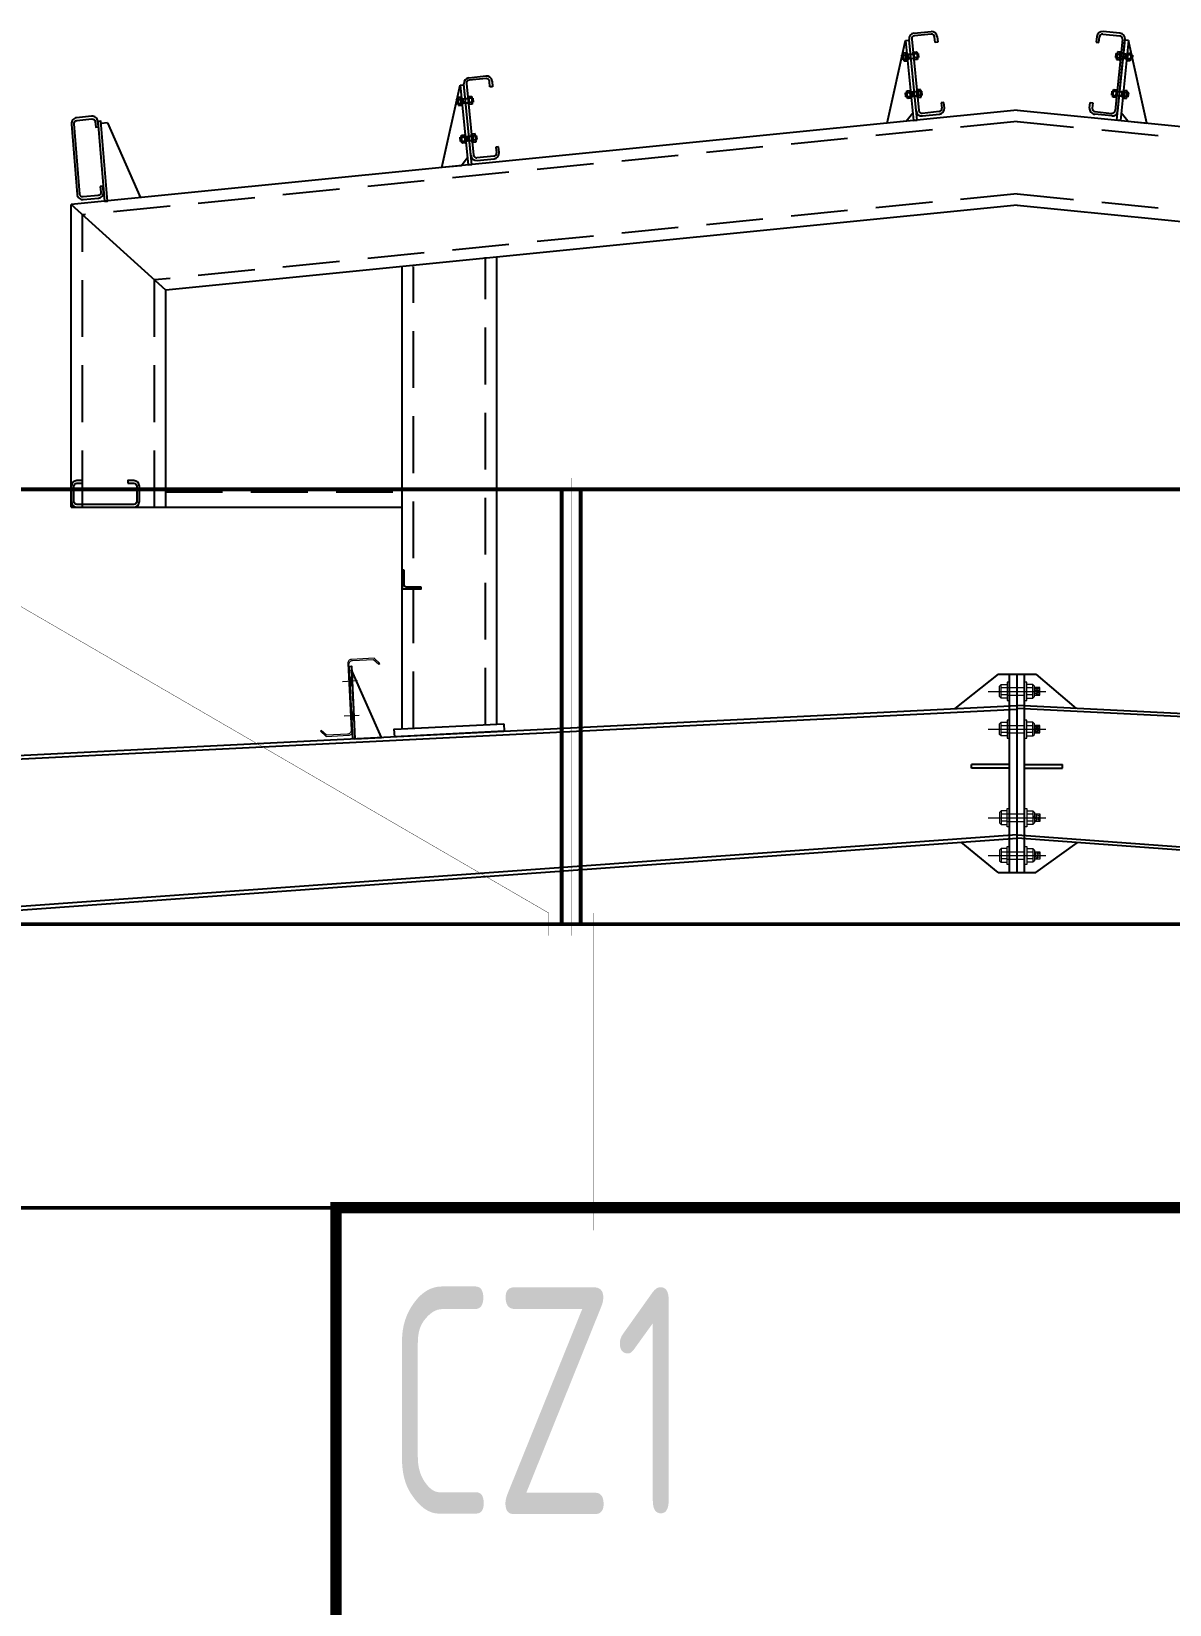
# Model space of a CAD drawing. Extents: x -33967 to 1773478, y -1022458 to -784650.
# Drawn here: x 1451163 to 1454172, y -988571 to -984411 of the extents above; entities that cross this region are included whole.
import ezdxf

# ---------------------------------------------------------------- set-up
doc = ezdxf.new("R2010")
doc.units = 0
doc.header["$LTSCALE"] = 1000
doc.header["$MEASUREMENT"] = 0
doc.linetypes.add('ACAD_ISO02W100', pattern=[15, 12, -3])
doc.linetypes.add('DASHED', pattern=[0.75, 0.5, -0.25])
for name, color, linetype, lineweight in [('6', 253, 'Continuous', 13), ('檩条', 30, 'Continuous', 5), ('螺栓', 15, 'Continuous', 18)]:
    doc.layers.add(name, color=color, linetype=linetype, lineweight=lineweight)
for name, color, linetype in [('AXIS', 3, 'Continuous'), ('BOLT', 251, 'Continuous'), ('G L', 150, 'Continuous'), ('GL', 150, 'Continuous'), ('LT', 27, 'Continuous'), ('Prof', 2, 'Continuous'), ('PZ', 202, 'Continuous'), ('SPACE', 7, 'Continuous'), ('TEXT', 7, 'Continuous'), ('型钢', 6, 'Continuous'), ('檩托板', 7, 'Continuous')]:
    doc.layers.add(name, color=color, linetype=linetype)
doc.styles.add('TSSD_Label', font='tssdeng.shx', dxfattribs={"width": 0.7, "bigfont": 'hztxt.shx'})
pattern_1 = [(84.2751895, (1345714.673, -1150971.95), (6.3385477, -0.63544338), []), (84.2751895, (1345717.8424, -1150972.2675), (6.3385477, -0.63544338), [3.18515994, -1.59257997])]
pattern_2 = [(84.2751895, (1345714.673, -1150971.95), (6.3385477, -0.63544338), []), (84.2751895, (1345717.8424, -1150972.2675), (6.3385477, -0.63544338), [3.18515994, -1.59257997])]
pattern_3 = [(84.2751895, (1345704.698, -1151071.451), (6.3385477, -0.63544338), []), (84.2751895, (1345707.867, -1151071.769), (6.3385477, -0.63544338), [3.18515994, -1.59257997])]
pattern_4 = [(84.2751895, (1345704.698, -1151071.451), (6.3385477, -0.63544338), []), (84.2751895, (1345707.867, -1151071.769), (6.3385477, -0.63544338), [3.18515994, -1.59257997])]
pattern_5 = [(264.2751895, (1379931.46, -809604.1275), (6.3385477, -0.63544338), []), (264.2751895, (1379934.629, -809604.445), (6.3385477, -0.63544338), [3.18515994, -1.59257997])]
pattern_6 = [(264.2751895, (1379931.46, -809604.1275), (6.3385477, -0.63544338), []), (264.2751895, (1379934.629, -809604.445), (6.3385477, -0.63544338), [3.18515994, -1.59257997])]
pattern_7 = [(264.2751895, (1379921.485, -809703.629), (6.3385477, -0.63544338), []), (264.2751895, (1379924.654, -809703.9465), (6.3385477, -0.63544338), [3.18515994, -1.59257997])]
pattern_8 = [(264.2751895, (1379921.485, -809703.629), (6.3385477, -0.63544338), []), (264.2751895, (1379924.654, -809703.9465), (6.3385477, -0.63544338), [3.18515994, -1.59257997])]
pattern_9 = [(84.2751895, (1345714.673, -1150971.95), (6.3385477, -0.63544338), []), (84.2751895, (1345717.8424, -1150972.2675), (6.3385477, -0.63544338), [3.18515994, -1.59257997])]
pattern_10 = [(84.2751895, (1345714.673, -1150971.95), (6.3385477, -0.63544338), []), (84.2751895, (1345717.8424, -1150972.2675), (6.3385477, -0.63544338), [3.18515994, -1.59257997])]
pattern_11 = [(84.2751895, (1345704.698, -1151071.451), (6.3385477, -0.63544338), []), (84.2751895, (1345707.867, -1151071.769), (6.3385477, -0.63544338), [3.18515994, -1.59257997])]
pattern_12 = [(84.2751895, (1345704.698, -1151071.451), (6.3385477, -0.63544338), []), (84.2751895, (1345707.867, -1151071.769), (6.3385477, -0.63544338), [3.18515994, -1.59257997])]
pattern_13 = [(264.2751895, (1379931.46, -809604.1275), (6.3385477, -0.63544338), []), (264.2751895, (1379934.629, -809604.445), (6.3385477, -0.63544338), [3.18515994, -1.59257997])]
pattern_14 = [(264.2751895, (1379931.46, -809604.1275), (6.3385477, -0.63544338), []), (264.2751895, (1379934.629, -809604.445), (6.3385477, -0.63544338), [3.18515994, -1.59257997])]
pattern_15 = [(264.2751895, (1379921.485, -809703.629), (6.3385477, -0.63544338), []), (264.2751895, (1379924.654, -809703.9465), (6.3385477, -0.63544338), [3.18515994, -1.59257997])]
pattern_16 = [(264.2751895, (1379921.485, -809703.629), (6.3385477, -0.63544338), []), (264.2751895, (1379924.654, -809703.9465), (6.3385477, -0.63544338), [3.18515994, -1.59257997])]

# ---------------------------------------------------------------- blocks, each defined once
blk = doc.blocks.new('LT')
at = {"layer": '檩托板', "elevation": 0.3}
for points in [[(1356481.7, 98209.6), (1356487.7, 98210), (1356497.9, 98018.2), (1356491.9, 98017.9)], [(1356488.2, 98200), (1356497.9, 98018.2), (1356567.8, 98021.9)]]:
    blk.add_lwpolyline(points, close=True, dxfattribs=at)
at = {"layer": '檩条', "color": 1, "linetype": 'Continuous'}
for p, q in [((1356503.9, 98171, -1.7), (1356464.1, 98168.9, -1.7)), ((1356508.8, 98079.6, -1.7), (1356468.9, 98077.5, -1.7))]:
    blk.add_line(p, q, dxfattribs=at)
at = {"layer": '檩条', "elevation": -1.7}
blk.add_lwpolyline([(1356481.4, 98214.6, -0.414214), (1356490.9, 98225.1), (1356546.6, 98228.1), (1356560.7, 98215.4), (1356562.7, 98217.6), (1356547.7, 98231.2), (1356487.7, 98228, 0.414214), (1356478.3, 98217.5), (1356487.7, 98040.7, -0.414214), (1356478.2, 98030.2), (1356422.6, 98027.2), (1356408.4, 98040), (1356406.4, 98037.7), (1356421.5, 98024.2), (1356481.4, 98027.4, 0.414214), (1356490.9, 98037.9), (1356481.4, 98214.6)], format="xyb", dxfattribs=at)
at = {"layer": '檩条', "color": 1, "linetype": 'Continuous'}
for points in [[(1356481.5, 98157.6, -1.7), (1356480.2, 98182, -1.7), (1356490.5, 98158, -1.7), (1356489.2, 98182.5, -1.7)], [(1356485, 98090.6, -1.7), (1356486.3, 98066.2, -1.7), (1356494, 98091.1, -1.7), (1356495.3, 98066.7, -1.7)]]:
    blk.add_solid(points, dxfattribs=at)

msp = doc.modelspace()

# ---------------------------------------------------------------- hatches: boundary and pattern name
at = {"layer": '螺栓'}
h = msp.add_hatch(dxfattribs=at)
h.set_pattern_fill('BRASS', color=8, scale=1.0032, angle=90, style=0)
h.set_pattern_definition(pattern_1)
h.paths.add_polyline_path([(1453814.9, -986145.6), (1453828.6, -986145.6), (1453828.6, -986165.7), (1453814.9, -986165.7)])
h = msp.add_hatch(dxfattribs=at)
h.set_pattern_fill('BRASS', color=8, scale=1.0032, angle=90, style=0)
h.set_pattern_definition(pattern_2)
h.paths.add_polyline_path([(1453814.9, -986145.6), (1453828.6, -986145.6), (1453828.6, -986165.7), (1453814.9, -986165.7)])
h = msp.add_hatch(dxfattribs=at)
h.set_pattern_fill('BRASS', color=8, scale=1.0032, angle=90, style=0)
h.set_pattern_definition(pattern_1)
h.paths.add_polyline_path([(1453814.9, -986145.6), (1453828.6, -986145.6), (1453828.6, -986165.7), (1453814.9, -986165.7)])
h = msp.add_hatch(dxfattribs=at)
h.set_pattern_fill('BRASS', color=8, scale=1.0032, angle=90, style=0)
h.set_pattern_definition(pattern_2)
h.paths.add_polyline_path([(1453814.9, -986145.6), (1453828.6, -986145.6), (1453828.6, -986165.7), (1453814.9, -986165.7)])
h = msp.add_hatch(dxfattribs=at)
h.set_pattern_fill('BRASS', color=8, scale=1.0032, angle=90, style=0)
h.set_pattern_definition(pattern_9)
h.paths.add_polyline_path([(1453814.9, -986145.6), (1453828.6, -986145.6), (1453828.6, -986165.7), (1453814.9, -986165.7)])
h = msp.add_hatch(dxfattribs=at)
h.set_pattern_fill('BRASS', color=8, scale=1.0032, angle=90, style=0)
h.set_pattern_definition(pattern_10)
h.paths.add_polyline_path([(1453814.9, -986145.6), (1453828.6, -986145.6), (1453828.6, -986165.7), (1453814.9, -986165.7)])
h = msp.add_hatch(dxfattribs=at)
h.set_pattern_fill('BRASS', color=8, scale=1.0032, angle=90, style=0)
h.set_pattern_definition(pattern_9)
h.paths.add_polyline_path([(1453814.9, -986145.6), (1453828.6, -986145.6), (1453828.6, -986165.7), (1453814.9, -986165.7)])
h = msp.add_hatch(dxfattribs=at)
h.set_pattern_fill('BRASS', color=8, scale=1.0032, angle=90, style=0)
h.set_pattern_definition(pattern_10)
h.paths.add_polyline_path([(1453814.9, -986145.6), (1453828.6, -986145.6), (1453828.6, -986165.7), (1453814.9, -986165.7)])
h = msp.add_hatch(dxfattribs=at)
h.set_pattern_fill('BRASS', color=8, scale=1.0032, angle=90, style=0)
h.set_pattern_definition(pattern_3)
h.paths.add_polyline_path([(1453814.9, -986245.6), (1453828.6, -986245.6), (1453828.6, -986265.7), (1453814.9, -986265.7)])
h = msp.add_hatch(dxfattribs=at)
h.set_pattern_fill('BRASS', color=8, scale=1.0032, angle=90, style=0)
h.set_pattern_definition(pattern_4)
h.paths.add_polyline_path([(1453814.9, -986245.6), (1453828.6, -986245.6), (1453828.6, -986265.7), (1453814.9, -986265.7)])
h = msp.add_hatch(dxfattribs=at)
h.set_pattern_fill('BRASS', color=8, scale=1.0032, angle=90, style=0)
h.set_pattern_definition(pattern_3)
h.paths.add_polyline_path([(1453814.9, -986245.6), (1453828.6, -986245.6), (1453828.6, -986265.7), (1453814.9, -986265.7)])
h = msp.add_hatch(dxfattribs=at)
h.set_pattern_fill('BRASS', color=8, scale=1.0032, angle=90, style=0)
h.set_pattern_definition(pattern_4)
h.paths.add_polyline_path([(1453814.9, -986245.6), (1453828.6, -986245.6), (1453828.6, -986265.7), (1453814.9, -986265.7)])
h = msp.add_hatch(dxfattribs=at)
h.set_pattern_fill('BRASS', color=8, scale=1.0032, angle=90, style=0)
h.set_pattern_definition(pattern_11)
h.paths.add_polyline_path([(1453814.9, -986245.6), (1453828.6, -986245.6), (1453828.6, -986265.7), (1453814.9, -986265.7)])
h = msp.add_hatch(dxfattribs=at)
h.set_pattern_fill('BRASS', color=8, scale=1.0032, angle=90, style=0)
h.set_pattern_definition(pattern_12)
h.paths.add_polyline_path([(1453814.9, -986245.6), (1453828.6, -986245.6), (1453828.6, -986265.7), (1453814.9, -986265.7)])
h = msp.add_hatch(dxfattribs=at)
h.set_pattern_fill('BRASS', color=8, scale=1.0032, angle=90, style=0)
h.set_pattern_definition(pattern_11)
h.paths.add_polyline_path([(1453814.9, -986245.6), (1453828.6, -986245.6), (1453828.6, -986265.7), (1453814.9, -986265.7)])
h = msp.add_hatch(dxfattribs=at)
h.set_pattern_fill('BRASS', color=8, scale=1.0032, angle=90, style=0)
h.set_pattern_definition(pattern_12)
h.paths.add_polyline_path([(1453814.9, -986245.6), (1453828.6, -986245.6), (1453828.6, -986265.7), (1453814.9, -986265.7)])
h = msp.add_hatch(dxfattribs=at)
h.set_pattern_fill('BRASS', color=8, scale=1.0032, angle=90, style=0)
h.set_pattern_definition(pattern_5)
h.paths.add_polyline_path([(1453814.9, -986499.8), (1453828.6, -986499.8), (1453828.6, -986479.8), (1453814.9, -986479.8)])
h = msp.add_hatch(dxfattribs=at)
h.set_pattern_fill('BRASS', color=8, scale=1.0032, angle=90, style=0)
h.set_pattern_definition(pattern_6)
h.paths.add_polyline_path([(1453814.9, -986499.8), (1453828.6, -986499.8), (1453828.6, -986479.8), (1453814.9, -986479.8)])
h = msp.add_hatch(dxfattribs=at)
h.set_pattern_fill('BRASS', color=8, scale=1.0032, angle=90, style=0)
h.set_pattern_definition(pattern_5)
h.paths.add_polyline_path([(1453814.9, -986499.8), (1453828.6, -986499.8), (1453828.6, -986479.8), (1453814.9, -986479.8)])
h = msp.add_hatch(dxfattribs=at)
h.set_pattern_fill('BRASS', color=8, scale=1.0032, angle=90, style=0)
h.set_pattern_definition(pattern_6)
h.paths.add_polyline_path([(1453814.9, -986499.8), (1453828.6, -986499.8), (1453828.6, -986479.8), (1453814.9, -986479.8)])
h = msp.add_hatch(dxfattribs=at)
h.set_pattern_fill('BRASS', color=8, scale=1.0032, angle=90, style=0)
h.set_pattern_definition(pattern_13)
h.paths.add_polyline_path([(1453814.9, -986499.8), (1453828.6, -986499.8), (1453828.6, -986479.8), (1453814.9, -986479.8)])
h = msp.add_hatch(dxfattribs=at)
h.set_pattern_fill('BRASS', color=8, scale=1.0032, angle=90, style=0)
h.set_pattern_definition(pattern_14)
h.paths.add_polyline_path([(1453814.9, -986499.8), (1453828.6, -986499.8), (1453828.6, -986479.8), (1453814.9, -986479.8)])
h = msp.add_hatch(dxfattribs=at)
h.set_pattern_fill('BRASS', color=8, scale=1.0032, angle=90, style=0)
h.set_pattern_definition(pattern_13)
h.paths.add_polyline_path([(1453814.9, -986499.8), (1453828.6, -986499.8), (1453828.6, -986479.8), (1453814.9, -986479.8)])
h = msp.add_hatch(dxfattribs=at)
h.set_pattern_fill('BRASS', color=8, scale=1.0032, angle=90, style=0)
h.set_pattern_definition(pattern_14)
h.paths.add_polyline_path([(1453814.9, -986499.8), (1453828.6, -986499.8), (1453828.6, -986479.8), (1453814.9, -986479.8)])
h = msp.add_hatch(dxfattribs=at)
h.set_pattern_fill('BRASS', color=8, scale=1.0032, angle=90, style=0)
h.set_pattern_definition(pattern_7)
h.paths.add_polyline_path([(1453814.9, -986599.8), (1453828.6, -986599.8), (1453828.6, -986579.8), (1453814.9, -986579.8)])
h = msp.add_hatch(dxfattribs=at)
h.set_pattern_fill('BRASS', color=8, scale=1.0032, angle=90, style=0)
h.set_pattern_definition(pattern_8)
h.paths.add_polyline_path([(1453814.9, -986599.8), (1453828.6, -986599.8), (1453828.6, -986579.8), (1453814.9, -986579.8)])
h = msp.add_hatch(dxfattribs=at)
h.set_pattern_fill('BRASS', color=8, scale=1.0032, angle=90, style=0)
h.set_pattern_definition(pattern_7)
h.paths.add_polyline_path([(1453814.9, -986599.8), (1453828.6, -986599.8), (1453828.6, -986579.8), (1453814.9, -986579.8)])
h = msp.add_hatch(dxfattribs=at)
h.set_pattern_fill('BRASS', color=8, scale=1.0032, angle=90, style=0)
h.set_pattern_definition(pattern_8)
h.paths.add_polyline_path([(1453814.9, -986599.8), (1453828.6, -986599.8), (1453828.6, -986579.8), (1453814.9, -986579.8)])
h = msp.add_hatch(dxfattribs=at)
h.set_pattern_fill('BRASS', color=8, scale=1.0032, angle=90, style=0)
h.set_pattern_definition(pattern_15)
h.paths.add_polyline_path([(1453814.9, -986599.8), (1453828.6, -986599.8), (1453828.6, -986579.8), (1453814.9, -986579.8)])
h = msp.add_hatch(dxfattribs=at)
h.set_pattern_fill('BRASS', color=8, scale=1.0032, angle=90, style=0)
h.set_pattern_definition(pattern_16)
h.paths.add_polyline_path([(1453814.9, -986599.8), (1453828.6, -986599.8), (1453828.6, -986579.8), (1453814.9, -986579.8)])
h = msp.add_hatch(dxfattribs=at)
h.set_pattern_fill('BRASS', color=8, scale=1.0032, angle=90, style=0)
h.set_pattern_definition(pattern_15)
h.paths.add_polyline_path([(1453814.9, -986599.8), (1453828.6, -986599.8), (1453828.6, -986579.8), (1453814.9, -986579.8)])
h = msp.add_hatch(dxfattribs=at)
h.set_pattern_fill('BRASS', color=8, scale=1.0032, angle=90, style=0)
h.set_pattern_definition(pattern_16)
h.paths.add_polyline_path([(1453814.9, -986599.8), (1453828.6, -986599.8), (1453828.6, -986579.8), (1453814.9, -986579.8)])

# ---------------------------------------------------------------- linework, layer by layer
at = {"const_width": 30}
msp.add_lwpolyline([(1451968.6, -987521.5), (1455568.6, -987521.5), (1455568.6, -988721.5), (1451968.6, -988721.5)], close=True, dxfattribs=at)
at = {"layer": '6', "color": 8, "linetype": 'ACAD_ISO02W100', "ltscale": 2}
for p, q in [((1453692.4, -986155.7), (1453844.7, -986155.7)), ((1453692.4, -986155.7), (1453844.7, -986155.7)), ((1453692.4, -986255.7), (1453844.7, -986255.7)), ((1453692.4, -986255.7), (1453844.7, -986255.7)), ((1453692.4, -986489.8), (1453844.7, -986489.8)), ((1453692.4, -986489.8), (1453844.7, -986489.8)), ((1453692.4, -986589.8), (1453844.7, -986589.8)), ((1453692.4, -986589.8), (1453844.7, -986589.8))]:
    msp.add_line(p, q, dxfattribs=at)
at = {"layer": 'AXIS', "color": 3, "linetype": 'ByBlock', "const_width": 1}
for points in [[(1450653.6, -985591.5), (1450653.6, -985651.5), (1452530, -986741.5), (1452530, -986801.5)], [(1452590, -985591.5), (1452590, -985651.5), (1452590, -986741.5), (1452590, -986801.5)], [(1452650, -987581.5), (1452650, -987521.5), (1452650, -986801.5), (1452650, -986741.5)]]:
    msp.add_lwpolyline(points, dxfattribs=at)
at = {"layer": 'AXIS', "color": 6, "linetype": 'ByBlock', "const_width": 10}
msp.add_lwpolyline([(1452615, -985621.5), (1452565, -985621.5), (1452565, -986771.5), (1452615, -986771.5)], close=True, dxfattribs=at)
at = {"layer": 'BOLT'}
for p, q in [((1453474.6, -984467.2), (1453467.2, -984467.9)), ((1453467.2, -984467.9), (1453469.3, -984488.6)), ((1453474.6, -984467.1), (1453477, -984466.8)), ((1453476.6, -984488), (1453474.6, -984467.1)), ((1453477, -984466.8), (1453479.1, -984487.7)), ((1453481.5, -984470.9), (1453496.4, -984469.4)), ((1453481.5, -984471.4), (1453496.5, -984469.9)), ((1453496, -984464.9), (1453493.5, -984465.2)), ((1453493.5, -984465.2), (1453495.6, -984486.1)), ((1453494, -984469.8), (1453494, -984469.6)), ((1453494, -984469.6), (1453494, -984469.9)), ((1453496, -984465), (1453503.4, -984464.3)), ((1453498.1, -984485.8), (1453496, -984464.9)), ((1453507, -984469.1), (1453496.5, -984470.2)), ((1453503.4, -984464.3), (1453505.5, -984485)), ((1453507, -984469.1), (1453507, -984469.1)), ((1453507, -984469.1), (1453508.1, -984479.5)), ((1454030.1, -984469.1), (1454029.1, -984479.5)), ((1454030.1, -984469.1), (1454040.6, -984470.2)), ((1454030.1, -984469.1), (1454030.1, -984469.1)), ((1454033.7, -984464.3), (1454031.7, -984485)), ((1454041.1, -984465), (1454033.7, -984464.3)), ((1454039, -984485.8), (1454041.1, -984464.9)), ((1454055.6, -984471.4), (1454040.6, -984469.9)), ((1454055.7, -984470.9), (1454040.7, -984469.4)), ((1454041.1, -984464.9), (1454043.6, -984465.2)), ((1454043.6, -984465.2), (1454041.5, -984486.1)), ((1454043.2, -984469.6), (1454043.1, -984469.9)), ((1454043.2, -984469.8), (1454043.2, -984469.6)), ((1454060.1, -984466.8), (1454058, -984487.7)), ((1454062.6, -984467.1), (1454060.1, -984466.8)), ((1454060.5, -984488), (1454062.6, -984467.1)), ((1454062.6, -984467.2), (1454069.9, -984467.9)), ((1454069.9, -984467.9), (1454067.9, -984488.6)), ((1453463.5, -984473.2), (1453481.5, -984471.4)), ((1453463.5, -984473.2), (1453464.6, -984484.1)), ((1453463.5, -984473.5), (1453463.5, -984473.2)), ((1453464.6, -984484.1), (1453482.6, -984482.3)), ((1453467.7, -984473.1), (1453475.1, -984472.3)), ((1453468.7, -984483.4), (1453476.1, -984482.7)), ((1453469.3, -984488.6), (1453476.6, -984487.8)), ((1453476.6, -984488), (1453479.1, -984487.7)), ((1453477.5, -984471.3), (1453481.5, -984470.9)), ((1453477.5, -984471.3), (1453477.5, -984471.6)), ((1453477.5, -984471.5), (1453477.5, -984471.3)), ((1453478.7, -984483.2), (1453482.7, -984482.8)), ((1453479.1, -984487.7), (1453479.1, -984487.4)), ((1453482.7, -984482.8), (1453481.5, -984470.9)), ((1453482.6, -984482.3), (1453497.6, -984480.8)), ((1453482.7, -984482.8), (1453482.6, -984482.5)), ((1453482.6, -984482.7), (1453482.7, -984482.8)), ((1453482.7, -984482.8), (1453497.6, -984481.3)), ((1453498.1, -984485.8), (1453495.6, -984486.1)), ((1453495.6, -984486.1), (1453495.6, -984485.8)), ((1453508.1, -984479.5), (1453497.6, -984480.5)), ((1453505.5, -984485), (1453498.1, -984485.7)), ((1454029.1, -984479.5), (1454039.6, -984480.5)), ((1454031.7, -984485), (1454039, -984485.7)), ((1454039, -984485.8), (1454041.5, -984486.1)), ((1454054.5, -984482.3), (1454039.5, -984480.8)), ((1454054.5, -984482.8), (1454039.5, -984481.3)), ((1454041.5, -984486.1), (1454041.6, -984485.8)), ((1454054.5, -984482.8), (1454055.7, -984470.9)), ((1454072.5, -984484.1), (1454054.5, -984482.3)), ((1454054.5, -984482.8), (1454054.5, -984482.5)), ((1454054.5, -984482.7), (1454054.5, -984482.8)), ((1454058.4, -984483.2), (1454054.5, -984482.8)), ((1454073.6, -984473.2), (1454055.6, -984471.4)), ((1454059.6, -984471.3), (1454055.7, -984470.9)), ((1454058, -984487.7), (1454058, -984487.4)), ((1454060.5, -984488), (1454058, -984487.7)), ((1454059.6, -984471.3), (1454059.6, -984471.6)), ((1454059.6, -984471.5), (1454059.6, -984471.3)), ((1454067.9, -984488.6), (1454060.5, -984487.8)), ((1454068.4, -984483.4), (1454061, -984482.7)), ((1454069.4, -984473.1), (1454062, -984472.3)), ((1454073.6, -984473.2), (1454072.5, -984484.1)), ((1454073.6, -984473.5), (1454073.6, -984473.2)), ((1452286.6, -984590.9), (1452304.6, -984589.1)), ((1452286.6, -984590.9), (1452287.7, -984601.8)), ((1452286.6, -984591.2), (1452286.6, -984590.9)), ((1452297.6, -984584.9), (1452290.3, -984585.6)), ((1452290.3, -984585.6), (1452292.3, -984606.3)), ((1452290.8, -984590.8), (1452298.2, -984590)), ((1452297.6, -984584.7), (1452300.1, -984584.5)), ((1452299.7, -984605.6), (1452297.6, -984584.7)), ((1452300.1, -984584.5), (1452302.2, -984605.4)), ((1452300.6, -984589), (1452304.6, -984588.6)), ((1452300.6, -984589), (1452300.6, -984589.3)), ((1452300.6, -984589.1), (1452300.6, -984589)), ((1452304.6, -984588.6), (1452319.5, -984587.1)), ((1452304.6, -984589.1), (1452319.6, -984587.6)), ((1452305.7, -984600.5), (1452304.6, -984588.6)), ((1452319.1, -984582.6), (1452316.6, -984582.9)), ((1452316.6, -984582.9), (1452318.7, -984603.7)), ((1452317.1, -984587.5), (1452317, -984587.3)), ((1452317, -984587.3), (1452317.1, -984587.6)), ((1452319.1, -984582.7), (1452326.5, -984582)), ((1452321.2, -984603.5), (1452319.1, -984582.6)), ((1452330.1, -984586.8), (1452319.6, -984587.9)), ((1452326.5, -984582), (1452328.5, -984602.7)), ((1452330.1, -984586.8), (1452330.1, -984586.8)), ((1452330.1, -984586.8), (1452331.1, -984597.2)), ((1453473.4, -984572.7), (1453491.5, -984570.9)), ((1453474.5, -984583.6), (1453473.4, -984572.7)), ((1453474.5, -984583.6), (1453492.6, -984581.8)), ((1453474.5, -984583.4), (1453474.5, -984583.6)), ((1453477.1, -984567.4), (1453484.5, -984566.7)), ((1453479.2, -984588.1), (1453477.1, -984567.4)), ((1453477.6, -984572.6), (1453485, -984571.8)), ((1453478.7, -984582.9), (1453486.1, -984582.2)), ((1453486.6, -984587.3), (1453479.2, -984588.1)), ((1453484.5, -984566.6), (1453487, -984566.3)), ((1453484.5, -984566.6), (1453486.6, -984587.5)), ((1453486.6, -984587.5), (1453489.1, -984587.2)), ((1453489.1, -984587.2), (1453487, -984566.3)), ((1453487, -984566.3), (1453487, -984566.6)), ((1453487.4, -984570.8), (1453491.4, -984570.4)), ((1453488.6, -984582.7), (1453492.6, -984582.3)), ((1453488.6, -984582.7), (1453488.6, -984582.4)), ((1453488.6, -984582.6), (1453488.6, -984582.7)), ((1453491.4, -984570.4), (1453506.4, -984568.9)), ((1453491.4, -984570.6), (1453491.4, -984570.4)), ((1453491.4, -984570.4), (1453491.4, -984570.7)), ((1453491.4, -984570.4), (1453492.6, -984582.3)), ((1453491.5, -984570.9), (1453506.4, -984569.4)), ((1453492.6, -984581.8), (1453507.5, -984580.3)), ((1453492.6, -984582.3), (1453507.6, -984580.8)), ((1453505.9, -984564.4), (1453503.5, -984564.7)), ((1453503.5, -984564.7), (1453503.5, -984564.9)), ((1453505.5, -984585.6), (1453503.5, -984564.7)), ((1453505.1, -984581.1), (1453505.1, -984580.8)), ((1453505.1, -984580.9), (1453505.1, -984581.1)), ((1453508, -984585.3), (1453505.5, -984585.6)), ((1453505.9, -984564.4), (1453508, -984585.3)), ((1453513.3, -984563.8), (1453506, -984564.5)), ((1453517, -984568.6), (1453506.5, -984569.7)), ((1453518, -984579), (1453507.5, -984580)), ((1453508, -984585.2), (1453515.4, -984584.5)), ((1453515.4, -984584.5), (1453513.3, -984563.8)), ((1453518, -984579), (1453517, -984568.6)), ((1453518, -984579), (1453518, -984579)), ((1454019.1, -984579), (1454020.2, -984568.6)), ((1454019.1, -984579), (1454019.1, -984579)), ((1454019.1, -984579), (1454029.6, -984580)), ((1454020.2, -984568.6), (1454030.6, -984569.7)), ((1454021.7, -984584.5), (1454023.8, -984563.8)), ((1454029.1, -984585.2), (1454021.7, -984584.5)), ((1454023.8, -984563.8), (1454031.2, -984564.5)), ((1454031.2, -984564.4), (1454029.1, -984585.3)), ((1454029.1, -984585.3), (1454031.6, -984585.6)), ((1454044.5, -984582.3), (1454029.5, -984580.8)), ((1454044.6, -984581.8), (1454029.6, -984580.3)), ((1454045.7, -984570.4), (1454030.7, -984568.9)), ((1454045.7, -984570.9), (1454030.7, -984569.4)), ((1454031.2, -984564.4), (1454033.7, -984564.7)), ((1454031.6, -984585.6), (1454033.7, -984564.7)), ((1454032, -984581.1), (1454032.1, -984580.8)), ((1454032, -984580.9), (1454032, -984581.1)), ((1454033.7, -984564.7), (1454033.6, -984564.9)), ((1454045.7, -984570.4), (1454044.5, -984582.3)), ((1454048.5, -984582.7), (1454044.5, -984582.3)), ((1454062.6, -984583.6), (1454044.6, -984581.8)), ((1454049.7, -984570.8), (1454045.7, -984570.4)), ((1454045.7, -984570.6), (1454045.7, -984570.4)), ((1454045.7, -984570.4), (1454045.7, -984570.7)), ((1454063.7, -984572.7), (1454045.7, -984570.9)), ((1454048, -984587.2), (1454050.1, -984566.3)), ((1454050.5, -984587.5), (1454048, -984587.2)), ((1454048.5, -984582.7), (1454048.5, -984582.4)), ((1454048.5, -984582.6), (1454048.5, -984582.7)), ((1454052.6, -984566.6), (1454050.1, -984566.3)), ((1454050.1, -984566.3), (1454050.1, -984566.6)), ((1454052.6, -984566.6), (1454050.5, -984587.5)), ((1454050.5, -984587.3), (1454057.9, -984588.1)), ((1454058.4, -984582.9), (1454051.1, -984582.2)), ((1454059.5, -984572.6), (1454052.1, -984571.8)), ((1454060, -984567.4), (1454052.6, -984566.7)), ((1454057.9, -984588.1), (1454060, -984567.4)), ((1454062.6, -984583.6), (1454063.7, -984572.7)), ((1454062.6, -984583.4), (1454062.6, -984583.6)), ((1452287.7, -984601.8), (1452305.7, -984600)), ((1452291.8, -984601.1), (1452299.2, -984600.4)), ((1452292.3, -984606.3), (1452299.7, -984605.5)), ((1452299.7, -984605.6), (1452302.2, -984605.4)), ((1452301.8, -984600.9), (1452305.7, -984600.5)), ((1452302.2, -984605.4), (1452302.2, -984605.1)), ((1452305.7, -984600), (1452320.7, -984598.5)), ((1452305.7, -984600.5), (1452320.7, -984599)), ((1452305.7, -984600.5), (1452305.7, -984600.2)), ((1452305.7, -984600.4), (1452305.7, -984600.5)), ((1452321.2, -984603.5), (1452318.7, -984603.7)), ((1452318.7, -984603.7), (1452318.7, -984603.5)), ((1452331.1, -984597.2), (1452320.6, -984598.2)), ((1452328.5, -984602.7), (1452321.2, -984603.4)), ((1452296.5, -984690.4), (1452314.6, -984688.6)), ((1452297.6, -984701.3), (1452296.5, -984690.4)), ((1452297.6, -984701.3), (1452315.6, -984699.5)), ((1452297.6, -984701), (1452297.6, -984701.3)), ((1452300.2, -984685.1), (1452307.6, -984684.4)), ((1452302.3, -984705.8), (1452300.2, -984685.1)), ((1452300.7, -984690.3), (1452308.1, -984689.5)), ((1452301.8, -984700.6), (1452309.1, -984699.9)), ((1452309.7, -984705), (1452302.3, -984705.8)), ((1452307.6, -984684.3), (1452310.1, -984684)), ((1452307.6, -984684.3), (1452309.7, -984705.1)), ((1452309.7, -984705.1), (1452312.2, -984704.9)), ((1452312.2, -984704.9), (1452310.1, -984684)), ((1452310.1, -984684), (1452310.1, -984684.3)), ((1452310.5, -984688.5), (1452314.5, -984688.1)), ((1452311.7, -984700.4), (1452315.7, -984700)), ((1452311.7, -984700.4), (1452311.7, -984700.1)), ((1452311.7, -984700.3), (1452311.7, -984700.4)), ((1452314.5, -984688.1), (1452329.5, -984686.6)), ((1452314.5, -984688.3), (1452314.5, -984688.1)), ((1452314.5, -984688.1), (1452314.5, -984688.4)), ((1452314.5, -984688.1), (1452315.7, -984700)), ((1452314.6, -984688.6), (1452329.5, -984687.1)), ((1452315.6, -984699.5), (1452330.6, -984698)), ((1452315.7, -984700), (1452330.7, -984698.5)), ((1452329, -984682.1), (1452326.5, -984682.4)), ((1452326.5, -984682.4), (1452326.6, -984682.6)), ((1452328.6, -984703.3), (1452326.5, -984682.4)), ((1452328.2, -984698.8), (1452328.2, -984698.5)), ((1452328.2, -984698.6), (1452328.2, -984698.8)), ((1452331.1, -984703), (1452328.6, -984703.3)), ((1452336.4, -984681.5), (1452329, -984682.2)), ((1452329, -984682.1), (1452331.1, -984703)), ((1452340.1, -984686.3), (1452329.6, -984687.4)), ((1452341.1, -984696.7), (1452330.6, -984697.7)), ((1452331.1, -984702.9), (1452338.5, -984702.2)), ((1452338.5, -984702.2), (1452336.4, -984681.5)), ((1452341.1, -984696.7), (1452340.1, -984686.3)), ((1452341.1, -984696.7), (1452341.1, -984696.7)), ((1453829.7, -986162.7), (1453829.7, -986162.4)), ((1453829.7, -986162.5), (1453829.7, -986162.7))]:
    msp.add_line(p, q, dxfattribs=at)
for centre, start, end in [((1453473.2, -984471.8), 133.226, 190.5385), ((1453498.3, -984469.2), 0.8827, 58.1952), ((1454038.8, -984469.2), 121.8048, 179.1173), ((1454064, -984471.8), 349.4615, 46.774), ((1453474.3, -984483.6), 180.8827, 238.1952), ((1453499.5, -984481.1), 313.226, 10.5385), ((1454037.6, -984481.1), 169.4615, 226.774), ((1454062.8, -984483.6), 301.8048, 359.1173), ((1452296.2, -984589.4), 133.226, 190.5385), ((1452321.4, -984586.9), 0.8827, 58.1952), ((1453483.1, -984571.3), 133.226, 190.5385), ((1453484.3, -984583.1), 180.8827, 238.1952), ((1453508.2, -984568.7), 0.8827, 58.1952), ((1453509.4, -984580.6), 313.226, 10.5385), ((1454027.7, -984580.6), 169.4615, 226.774), ((1454028.9, -984568.7), 121.8048, 179.1173), ((1454052.8, -984583.1), 301.8048, 359.1173), ((1454054, -984571.3), 349.4615, 46.774), ((1452297.4, -984601.3), 180.8827, 238.1952), ((1452322.6, -984598.8), 313.226, 10.5385), ((1452306.2, -984688.9), 133.226, 190.5385), ((1452307.4, -984700.8), 180.8827, 238.1952), ((1452331.3, -984686.4), 0.8827, 58.1952), ((1452332.5, -984698.3), 313.226, 10.5385)]:
    msp.add_arc(centre, 5.58, start, end, dxfattribs=at)
at = {"layer": 'G L', "color": 8}
for points in [[(1453768.6, -986203.5), (1444518.6, -986666), (1435518.6, -986216)], [(1444518.6, -986656), (1453768.6, -986193.5)], [(1462298.6, -986620), (1453768.6, -986193.5)], [(1462298.6, -986628), (1453768.6, -986201.5)], [(1444943.5, -987170.3), (1453768.6, -986534)], [(1444943.5, -987180.4), (1453768.6, -986544)], [(1462298.6, -987162), (1453768.6, -986536)], [(1462298.6, -987170.1), (1453768.6, -986544)]]:
    msp.add_lwpolyline(points, dxfattribs=at)
at = {"layer": 'GL', "color": 8}
for p, q in [((1453718.6, -986110.7), (1453604.1, -986200.7)), ((1453718.6, -986110.7), (1453818.6, -986110.7)), ((1453748.6, -986634.8), (1453748.6, -986110.7)), ((1453768.6, -986634.8), (1453768.6, -986110.7)), ((1453788.6, -986634.8), (1453788.6, -986110.7)), ((1453818.6, -986110.7), (1453924.9, -986200.7)), ((1453748.6, -986349.2), (1453648.6, -986349.2)), ((1453648.6, -986359.2), (1453648.6, -986349.2)), ((1453748.6, -986349.2), (1453648.6, -986349.2)), ((1453648.6, -986359.2), (1453648.6, -986349.2)), ((1453748.6, -986359.2), (1453648.6, -986359.2)), ((1453748.6, -986359.2), (1453648.6, -986359.2)), ((1453788.6, -986349.2), (1453888.6, -986349.2)), ((1453788.6, -986349.2), (1453888.6, -986349.2)), ((1453788.6, -986359.2), (1453888.6, -986359.2)), ((1453788.6, -986359.2), (1453888.6, -986359.2)), ((1453888.6, -986359.2), (1453888.6, -986349.2)), ((1453888.6, -986359.2), (1453888.6, -986349.2)), ((1453718.6, -986634.8), (1453621.3, -986554.6)), ((1453818.6, -986634.8), (1453927.7, -986556.6)), ((1453718.6, -986634.8), (1453818.6, -986634.8))]:
    msp.add_line(p, q, dxfattribs=at)
at = {"layer": 'LT', "linetype": 'ByBlock', "const_width": 10}
for points in [[(1408058.3, -985621.5), (1462978.3, -985621.5)], [(1408058.6, -986771.5), (1462978.3, -986771.5)], [(1408058.6, -987521.5), (1462978.3, -987521.5)]]:
    msp.add_lwpolyline(points, dxfattribs=at)
at = {"layer": 'Prof'}
for p, q in [((1453496.5, -984415.1), (1453541.3, -984410.6)), ((1453542, -984417.6), (1453497.2, -984422.1)), ((1453552.3, -984439.7), (1453550.8, -984424.8)), ((1453557.7, -984424.1), (1453559.2, -984439)), ((1453979.4, -984424.1), (1453977.9, -984439)), ((1453984.9, -984439.7), (1453986.4, -984424.8)), ((1453995.1, -984417.6), (1454039.9, -984422.1)), ((1454040.6, -984415.1), (1453995.8, -984410.6)), ((1453502, -984620.6), (1453483.1, -984431.5)), ((1453490.1, -984430.8), (1453509, -984619.9)), ((1453559.2, -984439), (1453552.3, -984439.7)), ((1453977.9, -984439), (1453984.9, -984439.7)), ((1454047, -984430.8), (1454028.1, -984619.9)), ((1454035.1, -984620.6), (1454054, -984431.5)), ((1452325.1, -984738.3), (1452306.2, -984549.2)), ((1452313.2, -984548.5), (1452332.1, -984737.6)), ((1452319.6, -984532.8), (1452364.4, -984528.3)), ((1452365.1, -984535.3), (1452320.3, -984539.8)), ((1452375.3, -984557.4), (1452373.9, -984542.5)), ((1452380.8, -984541.8), (1452382.3, -984556.7)), ((1452382.3, -984556.7), (1452375.3, -984557.4)), ((1453562.5, -984622.6), (1453517.7, -984627.1)), ((1453518.4, -984634), (1453563.2, -984629.5)), ((1453575.1, -984598.2), (1453568.2, -984598.9)), ((1453568.2, -984598.9), (1453569.7, -984613.8)), ((1453576.6, -984613.1), (1453575.1, -984598.2)), ((1453960.5, -984613.1), (1453962, -984598.2)), ((1453962, -984598.2), (1453968.9, -984598.9)), ((1453968.9, -984598.9), (1453967.4, -984613.8)), ((1454018.7, -984634), (1453973.9, -984629.5)), ((1453974.6, -984622.6), (1454019.4, -984627.1)), ((1452398.2, -984715.9), (1452391.3, -984716.6)), ((1452391.3, -984716.6), (1452392.8, -984731.5)), ((1452399.7, -984730.8), (1452398.2, -984715.9)), ((1452385.6, -984740.3), (1452340.8, -984744.7)), ((1452341.5, -984751.7), (1452386.3, -984747.2))]:
    msp.add_line(p, q, dxfattribs=at)
for points in [[(1451345.3, -984820.5), (1451346.8, -984835.5, -0.414214), (1451339.6, -984844.2), (1451299.8, -984848.2, -0.414214), (1451291.1, -984841), (1451276.2, -984654.6, -0.414214), (1451283.3, -984645.8), (1451323.1, -984641.8, -0.414214), (1451331.9, -984649), (1451333.4, -984663.9), (1451340.3, -984663.2), (1451338.8, -984648.3, 0.414214), (1451322.4, -984634.9), (1451282.6, -984638.8, 0.414214), (1451269.2, -984655.3), (1451284.1, -984841.7, 0.414214), (1451300.5, -984855.2), (1451340.3, -984851.2, 0.414214), (1451353.8, -984834.8), (1451352.3, -984819.9)], [(1451418.6, -985605.5), (1451433.6, -985605.5, -0.414214), (1451441.6, -985613.5), (1451441.6, -985653.5, -0.414214), (1451433.6, -985661.5), (1451283.6, -985661.5, -0.414214), (1451275.6, -985653.5), (1451275.6, -985613.5, -0.414214), (1451283.6, -985605.5), (1451298.6, -985605.5), (1451298.6, -985598.5), (1451283.6, -985598.5, 0.414214), (1451268.6, -985613.5), (1451268.6, -985653.5, 0.414214), (1451283.6, -985668.5), (1451433.6, -985668.5, 0.414214), (1451448.6, -985653.5), (1451448.6, -985613.5, 0.414214), (1451433.6, -985598.5), (1451418.6, -985598.5)]]:
    msp.add_lwpolyline(points, format="xyb", close=True, dxfattribs=at)
for centre, radius, start, end in [((1453498, -984430), 15, 95.7106, 185.7106), ((1453498, -984430), 8, 95.7106, 185.7106), ((1453542.8, -984425.6), 15, 5.7106, 95.7106), ((1453542.8, -984425.6), 8, 5.7106, 95.7106), ((1453994.3, -984425.6), 15, 84.2894, 174.2894), ((1453994.3, -984425.6), 8, 84.2894, 174.2894), ((1454039.1, -984430), 8, 354.2894, 84.2894), ((1454039.1, -984430), 15, 354.2894, 84.2894), ((1452321.1, -984547.7), 15, 95.7106, 185.7106), ((1452321.1, -984547.7), 8, 95.7106, 185.7106), ((1452365.9, -984543.3), 15, 5.7106, 95.7106), ((1452365.9, -984543.3), 8, 5.7106, 95.7106), ((1453516.9, -984619.1), 15, 185.7106, 275.7106), ((1453516.9, -984619.1), 8, 185.7106, 275.7106), ((1453561.7, -984614.6), 8, 275.7106, 5.7106), ((1453561.7, -984614.6), 15, 275.7106, 5.7106), ((1453975.4, -984614.6), 15, 174.2894, 264.2894), ((1453975.4, -984614.6), 8, 174.2894, 264.2894), ((1454020.2, -984619.1), 15, 264.2894, 354.2894), ((1454020.2, -984619.1), 8, 264.2894, 354.2894), ((1452340, -984736.8), 15, 185.7106, 275.7106), ((1452340, -984736.8), 8, 185.7106, 275.7106), ((1452384.8, -984732.3), 8, 275.7106, 5.7106), ((1452384.8, -984732.3), 15, 275.7106, 5.7106)]:
    msp.add_arc(centre, radius, start, end, dxfattribs=at)
at = {"layer": 'PZ'}
for p, q in [((1453425.3, -984652.9), (1453473.8, -984434.6)), ((1453473.8, -984434.6), (1453483.3, -984433.6)), ((1453473.8, -984434.6), (1453494.9, -984645.9)), ((1453504.4, -984644.9), (1453483.3, -984433.6)), ((1454032.7, -984644.9), (1454053.8, -984433.6)), ((1454063.3, -984434.6), (1454042.2, -984645.9)), ((1454063.3, -984434.6), (1454053.8, -984433.6)), ((1454111.8, -984652.9), (1454063.3, -984434.6)), ((1452248.4, -984770.6), (1452296.9, -984552.3)), ((1452296.9, -984552.3), (1452306.4, -984551.3)), ((1452296.9, -984552.3), (1452318, -984763.6)), ((1452327.5, -984762.6), (1452306.4, -984551.3)), ((1453475.8, -984647.8), (1453493, -984626.1)), ((1454061.3, -984647.8), (1454044.1, -984626.1)), ((1451364.5, -984652.5), (1451347.4, -984654.3)), ((1451364.5, -984652.5), (1451451.5, -984850.2)), ((1453475.8, -984647.8), (1453425.3, -984652.9)), ((1453494.9, -984645.9), (1453504.4, -984644.9)), ((1454042.2, -984645.9), (1454032.7, -984644.9)), ((1454061.3, -984647.8), (1454111.8, -984652.9)), ((1452298.9, -984765.5), (1452316.1, -984743.8)), ((1452298.9, -984765.5), (1452248.4, -984770.6)), ((1452318, -984763.6), (1452327.5, -984762.6))]:
    msp.add_line(p, q, dxfattribs=at)
for points in [[(1451338.8, -984648.3), (1451356.3, -984859.8), (1451364.2, -984859), (1451346.8, -984647.5)], [(1452411.7, -986241.4), (1452413.3, -986261.3), (1452123.8, -986275.8), (1452122.2, -986255.8)]]:
    msp.add_lwpolyline(points, close=True, dxfattribs=at)
at = {"layer": '型钢', "color": 8}
for p, q in [((1453768.6, -984618.5), (1451268.6, -984868.5)), ((1453768.6, -984618.5), (1456268.6, -984868.5)), ((1451518.6, -985094.8), (1451268.6, -984868.5)), ((1451268.6, -985668.5), (1451268.6, -984868.5)), ((1453768.6, -984869.8), (1451518.6, -985094.8)), ((1453768.6, -984869.8), (1456018.6, -985094.8)), ((1452393.6, -986242.3), (1452393.6, -985007.3)), ((1452143.6, -986254.8), (1452143.6, -985032.3)), ((1451518.6, -985668.5), (1451518.6, -985094.8)), ((1451518.6, -985618.5), (1452143.6, -985618.5)), ((1451268.6, -985668.5), (1451518.6, -985668.5)), ((1451518.6, -985668.5), (1452143.6, -985668.5))]:
    msp.add_line(p, q, dxfattribs=at)
at = {"layer": '型钢', "color": 8, "linetype": 'DASHED', "ltscale": 0.3}
for p, q in [((1453768.6, -984648.7), (1451298.6, -984895.7)), ((1453768.6, -984648.7), (1456238.6, -984895.7)), ((1453768.6, -984839.6), (1451488.6, -985067.6)), ((1453768.6, -984839.6), (1456048.6, -985067.6)), ((1451298.6, -985668.5), (1451298.6, -984895.7)), ((1452363.6, -986243.8), (1452363.6, -985007.3)), ((1452173.6, -986253.3), (1452173.6, -985032.3)), ((1451488.6, -985668.5), (1451488.6, -985067.6)), ((1451518.6, -985628.5), (1452143.6, -985628.5))]:
    msp.add_line(p, q, dxfattribs=at)
at = {"layer": '型钢', "color": 8}
msp.add_lwpolyline([(1452143.6, -985885), (1452193.6, -985885), (1452193.6, -985881.7, 0.414214), (1452191.9, -985880), (1452154.1, -985880, -0.414214), (1452148.6, -985874.5), (1452148.6, -985836.7, 0.414214), (1452146.9, -985835), (1452143.6, -985835)], format="xyb", close=True, dxfattribs=at)
at = {"layer": '螺栓', "color": 8}
for p, q in [((1453748.6, -986131.6), (1453742.5, -986131.6)), ((1453748.6, -986131.6), (1453742.5, -986131.6)), ((1453748.6, -986131.6), (1453742.5, -986131.6)), ((1453748.6, -986131.6), (1453742.5, -986131.6)), ((1453748.6, -986131.6), (1453742.5, -986131.6)), ((1453748.6, -986131.6), (1453742.5, -986131.6)), ((1453748.6, -986131.6), (1453742.5, -986131.6)), ((1453748.6, -986131.6), (1453742.5, -986131.6)), ((1453726.5, -986173.7), (1453726.5, -986137.6)), ((1453726.5, -986173.7), (1453726.5, -986137.6)), ((1453742.5, -986146.6), (1453726.5, -986146.6)), ((1453742.5, -986146.6), (1453726.5, -986146.6)), ((1453742.5, -986164.7), (1453726.5, -986164.7)), ((1453742.5, -986164.7), (1453726.5, -986164.7)), ((1453742.5, -986145.6), (1453788.6, -986145.6)), ((1453742.5, -986145.6), (1453788.6, -986145.6)), ((1453742.5, -986165.7), (1453788.6, -986165.7)), ((1453742.5, -986165.7), (1453788.6, -986165.7)), ((1453810.6, -986146.6), (1453794.6, -986146.6)), ((1453810.6, -986146.6), (1453794.6, -986146.6)), ((1453810.6, -986164.7), (1453794.6, -986164.7)), ((1453810.6, -986164.7), (1453794.6, -986164.7)), ((1453810.6, -986173.7), (1453810.6, -986137.6)), ((1453810.6, -986173.7), (1453810.6, -986137.6)), ((1453726.5, -986273.7), (1453726.5, -986237.6)), ((1453726.5, -986273.7), (1453726.5, -986237.6)), ((1453742.5, -986246.6), (1453726.5, -986246.6)), ((1453742.5, -986246.6), (1453726.5, -986246.6)), ((1453748.6, -986231.6), (1453742.5, -986231.6)), ((1453748.6, -986231.6), (1453742.5, -986231.6)), ((1453748.6, -986231.6), (1453742.5, -986231.6)), ((1453748.6, -986231.6), (1453742.5, -986231.6)), ((1453748.6, -986231.6), (1453742.5, -986231.6)), ((1453748.6, -986231.6), (1453742.5, -986231.6)), ((1453748.6, -986231.6), (1453742.5, -986231.6)), ((1453748.6, -986231.6), (1453742.5, -986231.6)), ((1453742.5, -986245.6), (1453788.6, -986245.6)), ((1453742.5, -986245.6), (1453788.6, -986245.6)), ((1453810.6, -986246.6), (1453794.6, -986246.6)), ((1453810.6, -986246.6), (1453794.6, -986246.6)), ((1453810.6, -986273.7), (1453810.6, -986237.6)), ((1453810.6, -986273.7), (1453810.6, -986237.6)), ((1453742.5, -986264.7), (1453726.5, -986264.7)), ((1453742.5, -986264.7), (1453726.5, -986264.7)), ((1453742.5, -986265.7), (1453788.6, -986265.7)), ((1453742.5, -986265.7), (1453788.6, -986265.7)), ((1453810.6, -986264.7), (1453794.6, -986264.7)), ((1453810.6, -986264.7), (1453794.6, -986264.7)), ((1453726.5, -986471.7), (1453726.5, -986507.8)), ((1453726.5, -986471.7), (1453726.5, -986507.8)), ((1453742.5, -986480.8), (1453726.5, -986480.8)), ((1453742.5, -986480.8), (1453726.5, -986480.8)), ((1453742.5, -986498.8), (1453726.5, -986498.8)), ((1453742.5, -986498.8), (1453726.5, -986498.8)), ((1453742.5, -986479.8), (1453788.6, -986479.8)), ((1453742.5, -986479.8), (1453788.6, -986479.8)), ((1453742.5, -986499.8), (1453788.6, -986499.8)), ((1453742.5, -986499.8), (1453788.6, -986499.8)), ((1453810.6, -986480.8), (1453794.6, -986480.8)), ((1453810.6, -986480.8), (1453794.6, -986480.8)), ((1453810.6, -986498.8), (1453794.6, -986498.8)), ((1453810.6, -986498.8), (1453794.6, -986498.8)), ((1453810.6, -986471.7), (1453810.6, -986507.8)), ((1453810.6, -986471.7), (1453810.6, -986507.8)), ((1453748.6, -986513.9), (1453742.5, -986513.9)), ((1453748.6, -986513.9), (1453742.5, -986513.9)), ((1453748.6, -986513.9), (1453742.5, -986513.9)), ((1453748.6, -986513.9), (1453742.5, -986513.9)), ((1453748.6, -986513.9), (1453742.5, -986513.9)), ((1453748.6, -986513.9), (1453742.5, -986513.9)), ((1453748.6, -986513.9), (1453742.5, -986513.9)), ((1453748.6, -986513.9), (1453742.5, -986513.9)), ((1453726.5, -986571.7), (1453726.5, -986607.8)), ((1453726.5, -986571.7), (1453726.5, -986607.8)), ((1453742.5, -986580.8), (1453726.5, -986580.8)), ((1453742.5, -986580.8), (1453726.5, -986580.8)), ((1453742.5, -986579.8), (1453788.6, -986579.8)), ((1453742.5, -986579.8), (1453788.6, -986579.8)), ((1453810.6, -986580.8), (1453794.6, -986580.8)), ((1453810.6, -986580.8), (1453794.6, -986580.8)), ((1453810.6, -986571.7), (1453810.6, -986607.8)), ((1453810.6, -986571.7), (1453810.6, -986607.8)), ((1453742.5, -986598.8), (1453726.5, -986598.8)), ((1453742.5, -986598.8), (1453726.5, -986598.8)), ((1453742.5, -986599.8), (1453788.6, -986599.8)), ((1453742.5, -986599.8), (1453788.6, -986599.8)), ((1453748.6, -986613.9), (1453742.5, -986613.9)), ((1453748.6, -986613.9), (1453742.5, -986613.9)), ((1453748.6, -986613.9), (1453742.5, -986613.9)), ((1453748.6, -986613.9), (1453742.5, -986613.9)), ((1453748.6, -986613.9), (1453742.5, -986613.9)), ((1453748.6, -986613.9), (1453742.5, -986613.9)), ((1453748.6, -986613.9), (1453742.5, -986613.9)), ((1453748.6, -986613.9), (1453742.5, -986613.9)), ((1453810.6, -986598.8), (1453794.6, -986598.8)), ((1453810.6, -986598.8), (1453794.6, -986598.8))]:
    msp.add_line(p, q, dxfattribs=at)
for points in [[(1453742.5, -986179.7), (1453748.6, -986179.7), (1453748.6, -986131.6), (1453742.5, -986131.6)], [(1453742.5, -986179.7), (1453748.6, -986179.7), (1453748.6, -986131.6), (1453742.5, -986131.6)], [(1453788.6, -986179.7), (1453794.6, -986179.7), (1453794.6, -986131.6), (1453788.6, -986131.6)], [(1453788.6, -986179.7), (1453794.6, -986179.7), (1453794.6, -986131.6), (1453788.6, -986131.6)], [(1453742.5, -986279.7), (1453748.6, -986279.7), (1453748.6, -986231.6), (1453742.5, -986231.6)], [(1453742.5, -986279.7), (1453748.6, -986279.7), (1453748.6, -986231.6), (1453742.5, -986231.6)], [(1453788.6, -986279.7), (1453794.6, -986279.7), (1453794.6, -986231.6), (1453788.6, -986231.6)], [(1453788.6, -986279.7), (1453794.6, -986279.7), (1453794.6, -986231.6), (1453788.6, -986231.6)], [(1453742.5, -986465.7), (1453748.6, -986465.7), (1453748.6, -986513.9), (1453742.5, -986513.9)], [(1453742.5, -986465.7), (1453748.6, -986465.7), (1453748.6, -986513.9), (1453742.5, -986513.9)], [(1453788.6, -986465.7), (1453794.6, -986465.7), (1453794.6, -986513.9), (1453788.6, -986513.9)], [(1453788.6, -986465.7), (1453794.6, -986465.7), (1453794.6, -986513.9), (1453788.6, -986513.9)], [(1453742.5, -986565.7), (1453748.6, -986565.7), (1453748.6, -986613.9), (1453742.5, -986613.9)], [(1453742.5, -986565.7), (1453748.6, -986565.7), (1453748.6, -986613.9), (1453742.5, -986613.9)], [(1453788.6, -986565.7), (1453794.6, -986565.7), (1453794.6, -986613.9), (1453788.6, -986613.9)], [(1453788.6, -986565.7), (1453794.6, -986565.7), (1453794.6, -986613.9), (1453788.6, -986613.9)]]:
    msp.add_lwpolyline(points, close=True, dxfattribs=at)
for points in [[(1453742.5, -986173.7), (1453726.5, -986173.7), (1453722.2, -986169.5), (1453722.2, -986141.9), (1453726.5, -986137.6), (1453742.5, -986137.6)], [(1453742.5, -986173.7), (1453726.5, -986173.7), (1453722.2, -986169.5), (1453722.2, -986141.9), (1453726.5, -986137.6), (1453742.5, -986137.6)], [(1453794.6, -986173.7), (1453810.6, -986173.7), (1453814.9, -986169.5), (1453814.9, -986141.9), (1453810.6, -986137.6), (1453794.6, -986137.6)], [(1453794.6, -986173.7), (1453810.6, -986173.7), (1453814.9, -986169.5), (1453814.9, -986141.9), (1453810.6, -986137.6), (1453794.6, -986137.6)], [(1453814.9, -986165.7), (1453828.6, -986165.7), (1453828.6, -986145.6), (1453814.9, -986145.6)], [(1453814.9, -986165.7), (1453828.6, -986165.7), (1453828.6, -986145.6), (1453814.9, -986145.6)], [(1453742.5, -986273.7), (1453726.5, -986273.7), (1453722.2, -986269.5), (1453722.2, -986241.9), (1453726.5, -986237.6), (1453742.5, -986237.6)], [(1453742.5, -986273.7), (1453726.5, -986273.7), (1453722.2, -986269.5), (1453722.2, -986241.9), (1453726.5, -986237.6), (1453742.5, -986237.6)], [(1453794.6, -986273.7), (1453810.6, -986273.7), (1453814.9, -986269.5), (1453814.9, -986241.9), (1453810.6, -986237.6), (1453794.6, -986237.6)], [(1453794.6, -986273.7), (1453810.6, -986273.7), (1453814.9, -986269.5), (1453814.9, -986241.9), (1453810.6, -986237.6), (1453794.6, -986237.6)], [(1453814.9, -986265.7), (1453828.6, -986265.7), (1453828.6, -986245.6), (1453814.9, -986245.6)], [(1453814.9, -986265.7), (1453828.6, -986265.7), (1453828.6, -986245.6), (1453814.9, -986245.6)], [(1453742.5, -986471.7), (1453726.5, -986471.7), (1453722.2, -986476), (1453722.2, -986503.6), (1453726.5, -986507.8), (1453742.5, -986507.8)], [(1453742.5, -986471.7), (1453726.5, -986471.7), (1453722.2, -986476), (1453722.2, -986503.6), (1453726.5, -986507.8), (1453742.5, -986507.8)], [(1453794.6, -986471.7), (1453810.6, -986471.7), (1453814.9, -986476), (1453814.9, -986503.6), (1453810.6, -986507.8), (1453794.6, -986507.8)], [(1453794.6, -986471.7), (1453810.6, -986471.7), (1453814.9, -986476), (1453814.9, -986503.6), (1453810.6, -986507.8), (1453794.6, -986507.8)], [(1453814.9, -986479.8), (1453828.6, -986479.8), (1453828.6, -986499.8), (1453814.9, -986499.8)], [(1453814.9, -986479.8), (1453828.6, -986479.8), (1453828.6, -986499.8), (1453814.9, -986499.8)], [(1453742.5, -986571.7), (1453726.5, -986571.7), (1453722.2, -986576), (1453722.2, -986603.6), (1453726.5, -986607.8), (1453742.5, -986607.8)], [(1453742.5, -986571.7), (1453726.5, -986571.7), (1453722.2, -986576), (1453722.2, -986603.6), (1453726.5, -986607.8), (1453742.5, -986607.8)], [(1453794.6, -986571.7), (1453810.6, -986571.7), (1453814.9, -986576), (1453814.9, -986603.6), (1453810.6, -986607.8), (1453794.6, -986607.8)], [(1453794.6, -986571.7), (1453810.6, -986571.7), (1453814.9, -986576), (1453814.9, -986603.6), (1453810.6, -986607.8), (1453794.6, -986607.8)], [(1453814.9, -986579.8), (1453828.6, -986579.8), (1453828.6, -986599.8), (1453814.9, -986599.8)], [(1453814.9, -986579.8), (1453828.6, -986579.8), (1453828.6, -986599.8), (1453814.9, -986599.8)]]:
    msp.add_lwpolyline(points, dxfattribs=at)

# ---------------------------------------------------------------- block references
at = {"layer": 'SPACE', "color": 8, "rotation": 359.8131279574802}
msp.add_blockref('LT', (95208.2, -1079874.5, -0.3), dxfattribs=at)

# ---------------------------------------------------------------- texts
at = {"layer": 'TEXT', "style": 'TSSD_Label', "width": 0.7}
msp.add_text('CZ1', height=600, dxfattribs=at).set_placement((1452099.9, -988331.5))

doc.saveas('drawing.dxf')
